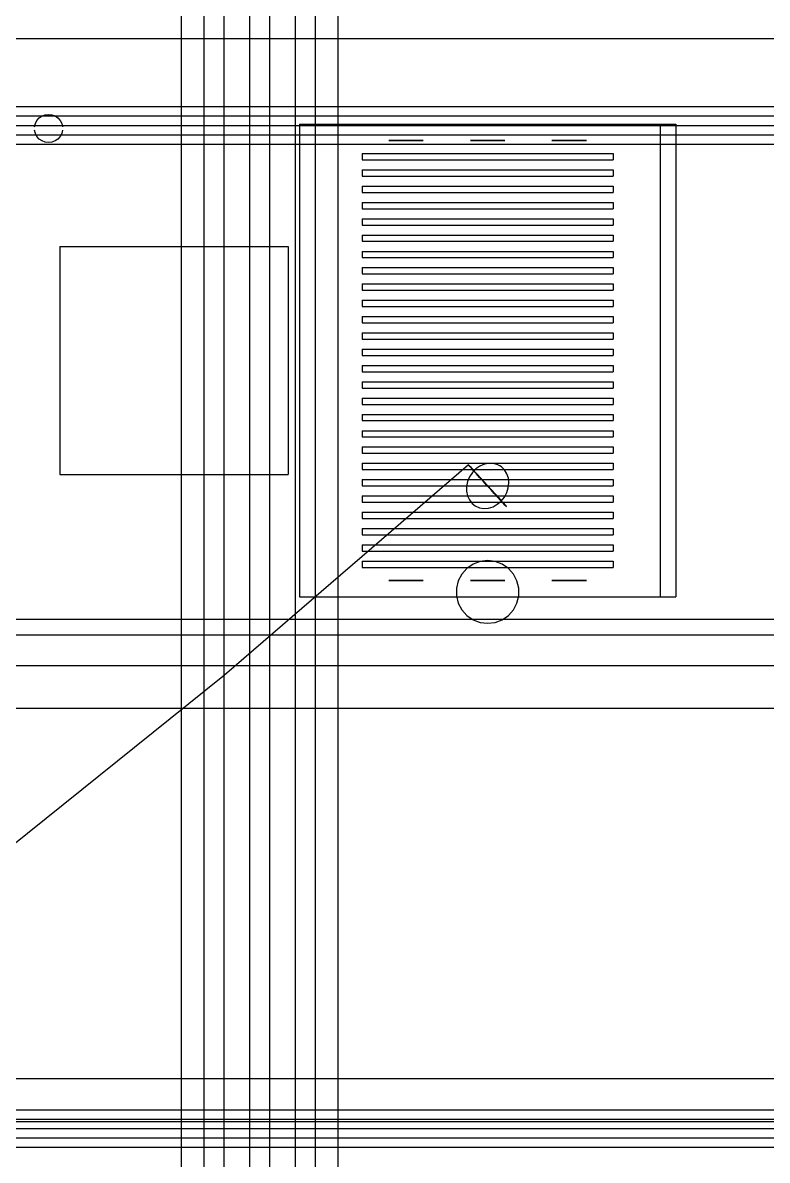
# Model space of a CAD drawing. Header units: millimetres. Extents: x -1355 to 669, y -1138 to 733.
# Drawn here: x -414.01 to -387.89, y -386.41 to -346.5 of the extents above; entities that cross this region are included whole.
import ezdxf

# ---------------------------------------------------------------- set-up
doc = ezdxf.new("R2010")
doc.units = ezdxf.units.MM
doc.layers.add('HIDDEN', color=8, linetype='Continuous')

msp = doc.modelspace()

# ---------------------------------------------------------------- linework, layer by layer
at = {"layer": 'HIDDEN'}
for points in [[(-408.45, -322.448), (-408.45, -391.948)], [(-408.45, -322.448), (-408.45, -391.948)], [(-402.95, -322.448), (-402.95, -391.948)], [(-402.95, -322.448), (-402.95, -391.948)], [(-407.65, -322.948), (-407.65, -391.448)], [(-407.65, -322.948), (-407.65, -391.448)], [(-406.95, -322.948), (-406.95, -391.448)], [(-406.95, -322.948), (-406.95, -391.448)], [(-406.05, -322.948), (-406.05, -391.448)], [(-406.05, -322.948), (-406.05, -391.448)], [(-405.35, -322.948), (-405.35, -391.448)], [(-405.35, -322.948), (-405.35, -391.448)], [(-404.45, -322.948), (-404.45, -391.448)], [(-404.45, -322.948), (-404.45, -391.448)], [(-403.75, -322.948), (-403.75, -391.448)], [(-403.75, -322.948), (-403.75, -391.448)], [(-424, -347.048), (-360, -347.048)], [(-424, -347.048), (-360, -347.048)], [(-432.9, -349.438), (-306.4, -349.438)], [(-432.9, -349.438), (-306.4, -349.438)], [(-432.9, -349.438), (-306.4, -349.438)], [(-432.9, -349.438), (-306.4, -349.438)], [(-432.9, -349.768), (-306.4, -349.768)], [(-432.9, -349.768), (-306.4, -349.768)], [(-413.591, -350.149), (-413.563, -350.033)], [(-413.563, -350.033), (-413.507, -349.927)], [(-413.507, -349.927), (-413.428, -349.838)], [(-413.428, -349.838), (-413.33, -349.77)], [(-413.33, -349.77), (-413.218, -349.728)], [(-413.218, -349.728), (-413.1, -349.713)], [(-413.1, -349.713), (-412.982, -349.728)], [(-412.982, -349.728), (-412.87, -349.77)], [(-412.87, -349.77), (-412.772, -349.838)], [(-412.772, -349.838), (-412.693, -349.927)], [(-412.693, -349.927), (-412.637, -350.033)], [(-412.637, -350.033), (-412.609, -350.149)], [(-432.9, -350.098), (-306.4, -350.098)], [(-432.9, -350.098), (-306.4, -350.098)], [(-432.9, -350.098), (-306.4, -350.098)], [(-432.9, -350.098), (-306.4, -350.098)], [(-432.9, -350.428), (-306.4, -350.428)], [(-432.9, -350.428), (-306.4, -350.428)], [(-413.563, -350.384), (-413.591, -350.268)], [(-413.507, -350.49), (-413.563, -350.384)], [(-412.637, -350.384), (-412.693, -350.49)], [(-412.609, -350.268), (-412.637, -350.384)], [(-404.3, -350.054), (-391.1, -350.054)], [(-404.3, -350.054), (-391.1, -350.054)], [(-404.3, -350.054), (-404.3, -366.642)], [(-404.3, -350.054), (-404.3, -366.642)], [(-403.75, -350.054), (-391.65, -350.054)], [(-403.75, -350.054), (-391.65, -350.054)], [(-403.75, -350.054), (-403.75, -366.642)], [(-403.75, -350.054), (-403.75, -366.642)], [(-391.65, -350.054), (-391.65, -366.642)], [(-391.65, -350.054), (-391.65, -366.642)], [(-391.1, -350.054), (-391.1, -366.642)], [(-391.1, -350.054), (-391.1, -366.642)], [(-432.9, -350.758), (-306.4, -350.758)], [(-432.9, -350.758), (-306.4, -350.758)], [(-432.9, -350.758), (-306.4, -350.758)], [(-432.9, -350.758), (-306.4, -350.758)], [(-413.428, -350.579), (-413.507, -350.49)], [(-413.33, -350.647), (-413.428, -350.579)], [(-413.218, -350.689), (-413.33, -350.647)], [(-413.1, -350.703), (-413.218, -350.689)], [(-412.982, -350.689), (-413.1, -350.703)], [(-412.87, -350.647), (-412.982, -350.689)], [(-412.772, -350.579), (-412.87, -350.647)], [(-412.693, -350.49), (-412.772, -350.579)], [(-401.165, -350.626), (-401.161, -350.626)], [(-401.161, -350.626), (-401.165, -350.626)], [(-401.165, -350.626), (-401.161, -350.626)], [(-401.161, -350.626), (-401.165, -350.626)], [(-401.165, -350.626), (-401.161, -350.626)], [(-401.161, -350.626), (-401.165, -350.626)], [(-401.165, -350.626), (-401.161, -350.626)], [(-401.161, -350.626), (-401.165, -350.626)], [(-401.165, -350.626), (-401.161, -350.626)], [(-401.161, -350.626), (-401.165, -350.626)], [(-401.161, -350.626), (-401.126, -350.626)], [(-401.126, -350.626), (-401.161, -350.626)], [(-401.161, -350.626), (-401.126, -350.626)], [(-401.126, -350.626), (-401.161, -350.626)], [(-401.161, -350.626), (-401.126, -350.626)], [(-401.126, -350.626), (-401.161, -350.626)], [(-401.161, -350.626), (-401.126, -350.626)], [(-401.126, -350.626), (-401.161, -350.626)], [(-401.161, -350.626), (-401.126, -350.626)], [(-401.126, -350.626), (-401.161, -350.626)], [(-401.126, -350.626), (-401.058, -350.626)], [(-401.058, -350.626), (-401.126, -350.626)], [(-401.126, -350.626), (-401.058, -350.626)], [(-401.058, -350.626), (-401.126, -350.626)], [(-401.126, -350.626), (-401.058, -350.626)], [(-401.058, -350.626), (-401.126, -350.626)], [(-401.126, -350.626), (-401.058, -350.626)], [(-401.058, -350.626), (-401.126, -350.626)], [(-401.126, -350.626), (-401.058, -350.626)], [(-401.058, -350.626), (-401.126, -350.626)], [(-401.058, -350.626), (-400.961, -350.626)], [(-400.961, -350.626), (-401.058, -350.626)], [(-401.058, -350.626), (-400.961, -350.626)], [(-400.961, -350.626), (-401.058, -350.626)], [(-401.058, -350.626), (-400.961, -350.626)], [(-400.961, -350.626), (-401.058, -350.626)], [(-401.058, -350.626), (-400.961, -350.626)], [(-400.961, -350.626), (-401.058, -350.626)], [(-401.058, -350.626), (-400.961, -350.626)], [(-400.961, -350.626), (-401.058, -350.626)], [(-400.961, -350.626), (-400.841, -350.626)], [(-400.841, -350.626), (-400.961, -350.626)], [(-400.961, -350.626), (-400.841, -350.626)], [(-400.841, -350.626), (-400.961, -350.626)], [(-400.961, -350.626), (-400.841, -350.626)], [(-400.841, -350.626), (-400.961, -350.626)], [(-400.961, -350.626), (-400.841, -350.626)], [(-400.841, -350.626), (-400.961, -350.626)], [(-400.961, -350.626), (-400.841, -350.626)], [(-400.841, -350.626), (-400.961, -350.626)], [(-400.841, -350.626), (-400.705, -350.626)], [(-400.705, -350.626), (-400.841, -350.626)], [(-400.841, -350.626), (-400.705, -350.626)], [(-400.705, -350.626), (-400.841, -350.626)], [(-400.841, -350.626), (-400.705, -350.626)], [(-400.705, -350.626), (-400.841, -350.626)], [(-400.841, -350.626), (-400.705, -350.626)], [(-400.705, -350.626), (-400.841, -350.626)], [(-400.841, -350.626), (-400.705, -350.626)], [(-400.705, -350.626), (-400.841, -350.626)], [(-400.705, -350.626), (-400.56, -350.626)], [(-400.56, -350.626), (-400.705, -350.626)], [(-400.705, -350.626), (-400.56, -350.626)], [(-400.56, -350.626), (-400.705, -350.626)], [(-400.705, -350.626), (-400.56, -350.626)], [(-400.56, -350.626), (-400.705, -350.626)], [(-400.705, -350.626), (-400.56, -350.626)], [(-400.56, -350.626), (-400.705, -350.626)], [(-400.705, -350.626), (-400.56, -350.626)], [(-400.56, -350.626), (-400.705, -350.626)], [(-400.415, -350.626), (-400.56, -350.626)], [(-400.56, -350.626), (-400.415, -350.626)], [(-400.415, -350.626), (-400.56, -350.626)], [(-400.56, -350.626), (-400.415, -350.626)], [(-400.415, -350.626), (-400.56, -350.626)], [(-400.56, -350.626), (-400.415, -350.626)], [(-400.415, -350.626), (-400.56, -350.626)], [(-400.56, -350.626), (-400.415, -350.626)], [(-400.415, -350.626), (-400.56, -350.626)], [(-400.56, -350.626), (-400.415, -350.626)], [(-400.279, -350.626), (-400.415, -350.626)], [(-400.415, -350.626), (-400.279, -350.626)], [(-400.279, -350.626), (-400.415, -350.626)], [(-400.415, -350.626), (-400.279, -350.626)], [(-400.279, -350.626), (-400.415, -350.626)], [(-400.415, -350.626), (-400.279, -350.626)], [(-400.279, -350.626), (-400.415, -350.626)], [(-400.415, -350.626), (-400.279, -350.626)], [(-400.279, -350.626), (-400.415, -350.626)], [(-400.415, -350.626), (-400.279, -350.626)], [(-400.159, -350.626), (-400.279, -350.626)], [(-400.279, -350.626), (-400.159, -350.626)], [(-400.159, -350.626), (-400.279, -350.626)], [(-400.279, -350.626), (-400.159, -350.626)], [(-400.159, -350.626), (-400.279, -350.626)], [(-400.279, -350.626), (-400.159, -350.626)], [(-400.159, -350.626), (-400.279, -350.626)], [(-400.279, -350.626), (-400.159, -350.626)], [(-400.159, -350.626), (-400.279, -350.626)], [(-400.279, -350.626), (-400.159, -350.626)], [(-400.062, -350.626), (-400.159, -350.626)], [(-400.159, -350.626), (-400.062, -350.626)], [(-400.062, -350.626), (-400.159, -350.626)], [(-400.159, -350.626), (-400.062, -350.626)], [(-400.062, -350.626), (-400.159, -350.626)], [(-400.159, -350.626), (-400.062, -350.626)], [(-400.062, -350.626), (-400.159, -350.626)], [(-400.159, -350.626), (-400.062, -350.626)], [(-400.062, -350.626), (-400.159, -350.626)], [(-400.159, -350.626), (-400.062, -350.626)], [(-399.994, -350.626), (-400.062, -350.626)], [(-400.062, -350.626), (-399.994, -350.626)], [(-399.994, -350.626), (-400.062, -350.626)], [(-400.062, -350.626), (-399.994, -350.626)], [(-399.994, -350.626), (-400.062, -350.626)], [(-400.062, -350.626), (-399.994, -350.626)], [(-399.994, -350.626), (-400.062, -350.626)], [(-400.062, -350.626), (-399.994, -350.626)], [(-399.994, -350.626), (-400.062, -350.626)], [(-400.062, -350.626), (-399.994, -350.626)], [(-399.959, -350.626), (-399.994, -350.626)], [(-399.994, -350.626), (-399.959, -350.626)], [(-399.959, -350.626), (-399.994, -350.626)], [(-399.994, -350.626), (-399.959, -350.626)], [(-399.959, -350.626), (-399.994, -350.626)], [(-399.994, -350.626), (-399.959, -350.626)], [(-399.959, -350.626), (-399.994, -350.626)], [(-399.994, -350.626), (-399.959, -350.626)], [(-399.959, -350.626), (-399.994, -350.626)], [(-399.994, -350.626), (-399.959, -350.626)], [(-399.955, -350.626), (-399.959, -350.626)], [(-399.959, -350.626), (-399.955, -350.626)], [(-399.955, -350.626), (-399.959, -350.626)], [(-399.959, -350.626), (-399.955, -350.626)], [(-399.955, -350.626), (-399.959, -350.626)], [(-399.959, -350.626), (-399.955, -350.626)], [(-399.955, -350.626), (-399.959, -350.626)], [(-399.959, -350.626), (-399.955, -350.626)], [(-399.955, -350.626), (-399.959, -350.626)], [(-399.959, -350.626), (-399.955, -350.626)], [(-398.305, -350.626), (-398.301, -350.626)], [(-398.301, -350.626), (-398.305, -350.626)], [(-398.305, -350.626), (-398.301, -350.626)], [(-398.301, -350.626), (-398.305, -350.626)], [(-398.305, -350.626), (-398.301, -350.626)], [(-398.301, -350.626), (-398.305, -350.626)], [(-398.305, -350.626), (-398.301, -350.626)], [(-398.301, -350.626), (-398.305, -350.626)], [(-398.305, -350.626), (-398.301, -350.626)], [(-398.301, -350.626), (-398.305, -350.626)], [(-398.301, -350.626), (-398.266, -350.626)], [(-398.266, -350.626), (-398.301, -350.626)], [(-398.301, -350.626), (-398.266, -350.626)], [(-398.266, -350.626), (-398.301, -350.626)], [(-398.301, -350.626), (-398.266, -350.626)], [(-398.266, -350.626), (-398.301, -350.626)], [(-398.301, -350.626), (-398.266, -350.626)], [(-398.266, -350.626), (-398.301, -350.626)], [(-398.301, -350.626), (-398.266, -350.626)], [(-398.266, -350.626), (-398.301, -350.626)], [(-398.266, -350.626), (-398.198, -350.626)], [(-398.198, -350.626), (-398.266, -350.626)], [(-398.266, -350.626), (-398.198, -350.626)], [(-398.198, -350.626), (-398.266, -350.626)], [(-398.266, -350.626), (-398.198, -350.626)], [(-398.198, -350.626), (-398.266, -350.626)], [(-398.266, -350.626), (-398.198, -350.626)], [(-398.198, -350.626), (-398.266, -350.626)], [(-398.266, -350.626), (-398.198, -350.626)], [(-398.198, -350.626), (-398.266, -350.626)], [(-398.198, -350.626), (-398.101, -350.626)], [(-398.101, -350.626), (-398.198, -350.626)], [(-398.198, -350.626), (-398.101, -350.626)], [(-398.101, -350.626), (-398.198, -350.626)], [(-398.198, -350.626), (-398.101, -350.626)], [(-398.101, -350.626), (-398.198, -350.626)], [(-398.198, -350.626), (-398.101, -350.626)], [(-398.101, -350.626), (-398.198, -350.626)], [(-398.198, -350.626), (-398.101, -350.626)], [(-398.101, -350.626), (-398.198, -350.626)], [(-398.101, -350.626), (-397.981, -350.626)], [(-397.981, -350.626), (-398.101, -350.626)], [(-398.101, -350.626), (-397.981, -350.626)], [(-397.981, -350.626), (-398.101, -350.626)], [(-398.101, -350.626), (-397.981, -350.626)], [(-397.981, -350.626), (-398.101, -350.626)], [(-398.101, -350.626), (-397.981, -350.626)], [(-397.981, -350.626), (-398.101, -350.626)], [(-398.101, -350.626), (-397.981, -350.626)], [(-397.981, -350.626), (-398.101, -350.626)], [(-397.981, -350.626), (-397.845, -350.626)], [(-397.845, -350.626), (-397.981, -350.626)], [(-397.981, -350.626), (-397.845, -350.626)], [(-397.845, -350.626), (-397.981, -350.626)], [(-397.981, -350.626), (-397.845, -350.626)], [(-397.845, -350.626), (-397.981, -350.626)], [(-397.981, -350.626), (-397.845, -350.626)], [(-397.845, -350.626), (-397.981, -350.626)], [(-397.981, -350.626), (-397.845, -350.626)], [(-397.845, -350.626), (-397.981, -350.626)], [(-397.845, -350.626), (-397.7, -350.626)], [(-397.7, -350.626), (-397.845, -350.626)], [(-397.845, -350.626), (-397.7, -350.626)], [(-397.7, -350.626), (-397.845, -350.626)], [(-397.845, -350.626), (-397.7, -350.626)], [(-397.7, -350.626), (-397.845, -350.626)], [(-397.845, -350.626), (-397.7, -350.626)], [(-397.7, -350.626), (-397.845, -350.626)], [(-397.845, -350.626), (-397.7, -350.626)], [(-397.7, -350.626), (-397.845, -350.626)], [(-397.555, -350.626), (-397.7, -350.626)], [(-397.7, -350.626), (-397.555, -350.626)], [(-397.555, -350.626), (-397.7, -350.626)], [(-397.7, -350.626), (-397.555, -350.626)], [(-397.555, -350.626), (-397.7, -350.626)], [(-397.7, -350.626), (-397.555, -350.626)], [(-397.555, -350.626), (-397.7, -350.626)], [(-397.7, -350.626), (-397.555, -350.626)], [(-397.555, -350.626), (-397.7, -350.626)], [(-397.7, -350.626), (-397.555, -350.626)], [(-397.419, -350.626), (-397.555, -350.626)], [(-397.555, -350.626), (-397.419, -350.626)], [(-397.419, -350.626), (-397.555, -350.626)], [(-397.555, -350.626), (-397.419, -350.626)], [(-397.419, -350.626), (-397.555, -350.626)], [(-397.555, -350.626), (-397.419, -350.626)], [(-397.419, -350.626), (-397.555, -350.626)], [(-397.555, -350.626), (-397.419, -350.626)], [(-397.419, -350.626), (-397.555, -350.626)], [(-397.555, -350.626), (-397.419, -350.626)], [(-397.299, -350.626), (-397.419, -350.626)], [(-397.419, -350.626), (-397.299, -350.626)], [(-397.299, -350.626), (-397.419, -350.626)], [(-397.419, -350.626), (-397.299, -350.626)], [(-397.299, -350.626), (-397.419, -350.626)], [(-397.419, -350.626), (-397.299, -350.626)], [(-397.299, -350.626), (-397.419, -350.626)], [(-397.419, -350.626), (-397.299, -350.626)], [(-397.299, -350.626), (-397.419, -350.626)], [(-397.419, -350.626), (-397.299, -350.626)], [(-397.202, -350.626), (-397.299, -350.626)], [(-397.299, -350.626), (-397.202, -350.626)], [(-397.202, -350.626), (-397.299, -350.626)], [(-397.299, -350.626), (-397.202, -350.626)], [(-397.202, -350.626), (-397.299, -350.626)], [(-397.299, -350.626), (-397.202, -350.626)], [(-397.202, -350.626), (-397.299, -350.626)], [(-397.299, -350.626), (-397.202, -350.626)], [(-397.202, -350.626), (-397.299, -350.626)], [(-397.299, -350.626), (-397.202, -350.626)], [(-397.134, -350.626), (-397.202, -350.626)], [(-397.202, -350.626), (-397.134, -350.626)], [(-397.134, -350.626), (-397.202, -350.626)], [(-397.202, -350.626), (-397.134, -350.626)], [(-397.134, -350.626), (-397.202, -350.626)], [(-397.202, -350.626), (-397.134, -350.626)], [(-397.134, -350.626), (-397.202, -350.626)], [(-397.202, -350.626), (-397.134, -350.626)], [(-397.134, -350.626), (-397.202, -350.626)], [(-397.202, -350.626), (-397.134, -350.626)], [(-397.099, -350.626), (-397.134, -350.626)], [(-397.134, -350.626), (-397.099, -350.626)], [(-397.099, -350.626), (-397.134, -350.626)], [(-397.134, -350.626), (-397.099, -350.626)], [(-397.099, -350.626), (-397.134, -350.626)], [(-397.134, -350.626), (-397.099, -350.626)], [(-397.099, -350.626), (-397.134, -350.626)], [(-397.134, -350.626), (-397.099, -350.626)], [(-397.099, -350.626), (-397.134, -350.626)], [(-397.134, -350.626), (-397.099, -350.626)], [(-397.095, -350.626), (-397.099, -350.626)], [(-397.099, -350.626), (-397.095, -350.626)], [(-397.095, -350.626), (-397.099, -350.626)], [(-397.099, -350.626), (-397.095, -350.626)], [(-397.095, -350.626), (-397.099, -350.626)], [(-397.099, -350.626), (-397.095, -350.626)], [(-397.095, -350.626), (-397.099, -350.626)], [(-397.099, -350.626), (-397.095, -350.626)], [(-397.095, -350.626), (-397.099, -350.626)], [(-397.099, -350.626), (-397.095, -350.626)], [(-395.445, -350.626), (-395.441, -350.626)], [(-395.441, -350.626), (-395.445, -350.626)], [(-395.445, -350.626), (-395.441, -350.626)], [(-395.441, -350.626), (-395.445, -350.626)], [(-395.445, -350.626), (-395.441, -350.626)], [(-395.441, -350.626), (-395.445, -350.626)], [(-395.445, -350.626), (-395.441, -350.626)], [(-395.441, -350.626), (-395.445, -350.626)], [(-395.445, -350.626), (-395.441, -350.626)], [(-395.441, -350.626), (-395.445, -350.626)], [(-395.441, -350.626), (-395.406, -350.626)], [(-395.406, -350.626), (-395.441, -350.626)], [(-395.441, -350.626), (-395.406, -350.626)], [(-395.406, -350.626), (-395.441, -350.626)], [(-395.441, -350.626), (-395.406, -350.626)], [(-395.406, -350.626), (-395.441, -350.626)], [(-395.441, -350.626), (-395.406, -350.626)], [(-395.406, -350.626), (-395.441, -350.626)], [(-395.441, -350.626), (-395.406, -350.626)], [(-395.406, -350.626), (-395.441, -350.626)], [(-395.406, -350.626), (-395.338, -350.626)], [(-395.338, -350.626), (-395.406, -350.626)], [(-395.406, -350.626), (-395.338, -350.626)], [(-395.338, -350.626), (-395.406, -350.626)], [(-395.406, -350.626), (-395.338, -350.626)], [(-395.338, -350.626), (-395.406, -350.626)], [(-395.406, -350.626), (-395.338, -350.626)], [(-395.338, -350.626), (-395.406, -350.626)], [(-395.406, -350.626), (-395.338, -350.626)], [(-395.338, -350.626), (-395.406, -350.626)], [(-395.338, -350.626), (-395.241, -350.626)], [(-395.241, -350.626), (-395.338, -350.626)], [(-395.338, -350.626), (-395.241, -350.626)], [(-395.241, -350.626), (-395.338, -350.626)], [(-395.338, -350.626), (-395.241, -350.626)], [(-395.241, -350.626), (-395.338, -350.626)], [(-395.338, -350.626), (-395.241, -350.626)], [(-395.241, -350.626), (-395.338, -350.626)], [(-395.338, -350.626), (-395.241, -350.626)], [(-395.241, -350.626), (-395.338, -350.626)], [(-395.241, -350.626), (-395.121, -350.626)], [(-395.121, -350.626), (-395.241, -350.626)], [(-395.241, -350.626), (-395.121, -350.626)], [(-395.121, -350.626), (-395.241, -350.626)], [(-395.241, -350.626), (-395.121, -350.626)], [(-395.121, -350.626), (-395.241, -350.626)], [(-395.241, -350.626), (-395.121, -350.626)], [(-395.121, -350.626), (-395.241, -350.626)], [(-395.241, -350.626), (-395.121, -350.626)], [(-395.121, -350.626), (-395.241, -350.626)], [(-395.121, -350.626), (-394.985, -350.626)], [(-394.985, -350.626), (-395.121, -350.626)], [(-395.121, -350.626), (-394.985, -350.626)], [(-394.985, -350.626), (-395.121, -350.626)], [(-395.121, -350.626), (-394.985, -350.626)], [(-394.985, -350.626), (-395.121, -350.626)], [(-395.121, -350.626), (-394.985, -350.626)], [(-394.985, -350.626), (-395.121, -350.626)], [(-395.121, -350.626), (-394.985, -350.626)], [(-394.985, -350.626), (-395.121, -350.626)], [(-394.985, -350.626), (-394.84, -350.626)], [(-394.84, -350.626), (-394.985, -350.626)], [(-394.985, -350.626), (-394.84, -350.626)], [(-394.84, -350.626), (-394.985, -350.626)], [(-394.985, -350.626), (-394.84, -350.626)], [(-394.84, -350.626), (-394.985, -350.626)], [(-394.985, -350.626), (-394.84, -350.626)], [(-394.84, -350.626), (-394.985, -350.626)], [(-394.985, -350.626), (-394.84, -350.626)], [(-394.84, -350.626), (-394.985, -350.626)], [(-394.695, -350.626), (-394.84, -350.626)], [(-394.84, -350.626), (-394.695, -350.626)], [(-394.695, -350.626), (-394.84, -350.626)], [(-394.84, -350.626), (-394.695, -350.626)], [(-394.695, -350.626), (-394.84, -350.626)], [(-394.84, -350.626), (-394.695, -350.626)], [(-394.695, -350.626), (-394.84, -350.626)], [(-394.84, -350.626), (-394.695, -350.626)], [(-394.695, -350.626), (-394.84, -350.626)], [(-394.84, -350.626), (-394.695, -350.626)], [(-394.559, -350.626), (-394.695, -350.626)], [(-394.695, -350.626), (-394.559, -350.626)], [(-394.559, -350.626), (-394.695, -350.626)], [(-394.695, -350.626), (-394.559, -350.626)], [(-394.559, -350.626), (-394.695, -350.626)], [(-394.695, -350.626), (-394.559, -350.626)], [(-394.559, -350.626), (-394.695, -350.626)], [(-394.695, -350.626), (-394.559, -350.626)], [(-394.559, -350.626), (-394.695, -350.626)], [(-394.695, -350.626), (-394.559, -350.626)], [(-394.439, -350.626), (-394.559, -350.626)], [(-394.559, -350.626), (-394.439, -350.626)], [(-394.439, -350.626), (-394.559, -350.626)], [(-394.559, -350.626), (-394.439, -350.626)], [(-394.439, -350.626), (-394.559, -350.626)], [(-394.559, -350.626), (-394.439, -350.626)], [(-394.439, -350.626), (-394.559, -350.626)], [(-394.559, -350.626), (-394.439, -350.626)], [(-394.439, -350.626), (-394.559, -350.626)], [(-394.559, -350.626), (-394.439, -350.626)], [(-394.342, -350.626), (-394.439, -350.626)], [(-394.439, -350.626), (-394.342, -350.626)], [(-394.342, -350.626), (-394.439, -350.626)], [(-394.439, -350.626), (-394.342, -350.626)], [(-394.342, -350.626), (-394.439, -350.626)], [(-394.439, -350.626), (-394.342, -350.626)], [(-394.342, -350.626), (-394.439, -350.626)], [(-394.439, -350.626), (-394.342, -350.626)], [(-394.342, -350.626), (-394.439, -350.626)], [(-394.439, -350.626), (-394.342, -350.626)], [(-394.274, -350.626), (-394.342, -350.626)], [(-394.342, -350.626), (-394.274, -350.626)], [(-394.274, -350.626), (-394.342, -350.626)], [(-394.342, -350.626), (-394.274, -350.626)], [(-394.274, -350.626), (-394.342, -350.626)], [(-394.342, -350.626), (-394.274, -350.626)], [(-394.274, -350.626), (-394.342, -350.626)], [(-394.342, -350.626), (-394.274, -350.626)], [(-394.274, -350.626), (-394.342, -350.626)], [(-394.342, -350.626), (-394.274, -350.626)], [(-394.239, -350.626), (-394.274, -350.626)], [(-394.274, -350.626), (-394.239, -350.626)], [(-394.239, -350.626), (-394.274, -350.626)], [(-394.274, -350.626), (-394.239, -350.626)], [(-394.239, -350.626), (-394.274, -350.626)], [(-394.274, -350.626), (-394.239, -350.626)], [(-394.239, -350.626), (-394.274, -350.626)], [(-394.274, -350.626), (-394.239, -350.626)], [(-394.239, -350.626), (-394.274, -350.626)], [(-394.274, -350.626), (-394.239, -350.626)], [(-394.235, -350.626), (-394.239, -350.626)], [(-394.239, -350.626), (-394.235, -350.626)], [(-394.235, -350.626), (-394.239, -350.626)], [(-394.239, -350.626), (-394.235, -350.626)], [(-394.235, -350.626), (-394.239, -350.626)], [(-394.239, -350.626), (-394.235, -350.626)], [(-394.235, -350.626), (-394.239, -350.626)], [(-394.239, -350.626), (-394.235, -350.626)], [(-394.235, -350.626), (-394.239, -350.626)], [(-394.239, -350.626), (-394.235, -350.626)], [(-402.1, -351.088), (-393.3, -351.088)], [(-402.1, -351.088), (-393.3, -351.088)], [(-402.1, -351.088), (-402.1, -351.308)], [(-402.1, -351.088), (-402.1, -351.308)], [(-393.3, -351.088), (-393.3, -351.308)], [(-393.3, -351.088), (-393.3, -351.308)], [(-402.1, -351.308), (-393.3, -351.308)], [(-402.1, -351.308), (-393.3, -351.308)], [(-402.1, -351.66), (-393.3, -351.66)], [(-402.1, -351.66), (-393.3, -351.66)], [(-402.1, -351.66), (-402.1, -351.88)], [(-402.1, -351.66), (-402.1, -351.88)], [(-402.1, -351.88), (-393.3, -351.88)], [(-402.1, -351.88), (-393.3, -351.88)], [(-393.3, -351.66), (-393.3, -351.88)], [(-393.3, -351.66), (-393.3, -351.88)], [(-402.1, -352.232), (-393.3, -352.232)], [(-402.1, -352.232), (-393.3, -352.232)], [(-402.1, -352.232), (-402.1, -352.452)], [(-402.1, -352.232), (-402.1, -352.452)], [(-393.3, -352.232), (-393.3, -352.452)], [(-393.3, -352.232), (-393.3, -352.452)], [(-402.1, -352.452), (-393.3, -352.452)], [(-402.1, -352.452), (-393.3, -352.452)], [(-402.1, -352.804), (-393.3, -352.804)], [(-402.1, -352.804), (-393.3, -352.804)], [(-402.1, -352.804), (-402.1, -353.024)], [(-402.1, -352.804), (-402.1, -353.024)], [(-393.3, -352.804), (-393.3, -353.024)], [(-393.3, -352.804), (-393.3, -353.024)], [(-402.1, -353.024), (-393.3, -353.024)], [(-402.1, -353.024), (-393.3, -353.024)], [(-402.1, -353.376), (-393.3, -353.376)], [(-402.1, -353.376), (-393.3, -353.376)], [(-402.1, -353.376), (-402.1, -353.596)], [(-402.1, -353.376), (-402.1, -353.596)], [(-402.1, -353.596), (-393.3, -353.596)], [(-402.1, -353.596), (-393.3, -353.596)], [(-393.3, -353.376), (-393.3, -353.596)], [(-393.3, -353.376), (-393.3, -353.596)], [(-402.1, -353.948), (-393.3, -353.948)], [(-402.1, -353.948), (-393.3, -353.948)], [(-402.1, -353.948), (-402.1, -354.168)], [(-402.1, -353.948), (-402.1, -354.168)], [(-393.3, -353.948), (-393.3, -354.168)], [(-393.3, -353.948), (-393.3, -354.168)], [(-412.7, -354.348), (-404.7, -354.348)], [(-412.7, -354.348), (-404.7, -354.348)], [(-412.7, -354.348), (-412.7, -362.348)], [(-412.7, -354.348), (-412.7, -362.348)], [(-404.7, -354.348), (-404.7, -362.348)], [(-404.7, -354.348), (-404.7, -362.348)], [(-402.1, -354.168), (-393.3, -354.168)], [(-402.1, -354.168), (-393.3, -354.168)], [(-402.1, -354.52), (-393.3, -354.52)], [(-402.1, -354.52), (-393.3, -354.52)], [(-402.1, -354.52), (-402.1, -354.74)], [(-402.1, -354.52), (-402.1, -354.74)], [(-402.1, -354.74), (-393.3, -354.74)], [(-402.1, -354.74), (-393.3, -354.74)], [(-393.3, -354.52), (-393.3, -354.74)], [(-393.3, -354.52), (-393.3, -354.74)], [(-402.1, -355.092), (-393.3, -355.092)], [(-402.1, -355.092), (-393.3, -355.092)], [(-402.1, -355.092), (-402.1, -355.312)], [(-402.1, -355.092), (-402.1, -355.312)], [(-393.3, -355.092), (-393.3, -355.312)], [(-393.3, -355.092), (-393.3, -355.312)], [(-402.1, -355.312), (-393.3, -355.312)], [(-402.1, -355.312), (-393.3, -355.312)], [(-402.1, -355.664), (-393.3, -355.664)], [(-402.1, -355.664), (-393.3, -355.664)], [(-402.1, -355.664), (-402.1, -355.884)], [(-402.1, -355.664), (-402.1, -355.884)], [(-402.1, -355.884), (-393.3, -355.884)], [(-402.1, -355.884), (-393.3, -355.884)], [(-393.3, -355.664), (-393.3, -355.884)], [(-393.3, -355.664), (-393.3, -355.884)], [(-402.1, -356.236), (-393.3, -356.236)], [(-402.1, -356.236), (-393.3, -356.236)], [(-402.1, -356.236), (-402.1, -356.456)], [(-402.1, -356.236), (-402.1, -356.456)], [(-393.3, -356.236), (-393.3, -356.456)], [(-393.3, -356.236), (-393.3, -356.456)], [(-402.1, -356.456), (-393.3, -356.456)], [(-402.1, -356.456), (-393.3, -356.456)], [(-402.1, -356.808), (-393.3, -356.808)], [(-402.1, -356.808), (-393.3, -356.808)], [(-402.1, -356.808), (-402.1, -357.028)], [(-402.1, -356.808), (-402.1, -357.028)], [(-393.3, -356.808), (-393.3, -357.028)], [(-393.3, -356.808), (-393.3, -357.028)], [(-402.1, -357.028), (-393.3, -357.028)], [(-402.1, -357.028), (-393.3, -357.028)], [(-402.1, -357.38), (-393.3, -357.38)], [(-402.1, -357.38), (-393.3, -357.38)], [(-402.1, -357.38), (-402.1, -357.6)], [(-402.1, -357.38), (-402.1, -357.6)], [(-402.1, -357.6), (-393.3, -357.6)], [(-402.1, -357.6), (-393.3, -357.6)], [(-393.3, -357.38), (-393.3, -357.6)], [(-393.3, -357.38), (-393.3, -357.6)], [(-402.1, -357.952), (-393.3, -357.952)], [(-402.1, -357.952), (-393.3, -357.952)], [(-402.1, -357.952), (-402.1, -358.172)], [(-402.1, -357.952), (-402.1, -358.172)], [(-393.3, -357.952), (-393.3, -358.172)], [(-393.3, -357.952), (-393.3, -358.172)], [(-402.1, -358.172), (-393.3, -358.172)], [(-402.1, -358.172), (-393.3, -358.172)], [(-402.1, -358.524), (-393.3, -358.524)], [(-402.1, -358.524), (-393.3, -358.524)], [(-402.1, -358.524), (-402.1, -358.744)], [(-402.1, -358.524), (-402.1, -358.744)], [(-402.1, -358.744), (-393.3, -358.744)], [(-402.1, -358.744), (-393.3, -358.744)], [(-393.3, -358.524), (-393.3, -358.744)], [(-393.3, -358.524), (-393.3, -358.744)], [(-402.1, -359.096), (-393.3, -359.096)], [(-402.1, -359.096), (-393.3, -359.096)], [(-402.1, -359.096), (-402.1, -359.316)], [(-402.1, -359.096), (-402.1, -359.316)], [(-393.3, -359.096), (-393.3, -359.316)], [(-393.3, -359.096), (-393.3, -359.316)], [(-402.1, -359.316), (-393.3, -359.316)], [(-402.1, -359.316), (-393.3, -359.316)], [(-402.1, -359.668), (-393.3, -359.668)], [(-402.1, -359.668), (-393.3, -359.668)], [(-402.1, -359.668), (-402.1, -359.888)], [(-402.1, -359.668), (-402.1, -359.888)], [(-402.1, -359.888), (-393.3, -359.888)], [(-402.1, -359.888), (-393.3, -359.888)], [(-393.3, -359.668), (-393.3, -359.888)], [(-393.3, -359.668), (-393.3, -359.888)], [(-402.1, -360.24), (-393.3, -360.24)], [(-402.1, -360.24), (-393.3, -360.24)], [(-402.1, -360.24), (-402.1, -360.46)], [(-402.1, -360.24), (-402.1, -360.46)], [(-393.3, -360.24), (-393.3, -360.46)], [(-393.3, -360.24), (-393.3, -360.46)], [(-402.1, -360.46), (-393.3, -360.46)], [(-402.1, -360.46), (-393.3, -360.46)], [(-402.1, -360.812), (-393.3, -360.812)], [(-402.1, -360.812), (-393.3, -360.812)], [(-402.1, -360.812), (-402.1, -361.032)], [(-402.1, -360.812), (-402.1, -361.032)], [(-393.3, -360.812), (-393.3, -361.032)], [(-393.3, -360.812), (-393.3, -361.032)], [(-402.1, -361.032), (-393.3, -361.032)], [(-402.1, -361.032), (-393.3, -361.032)], [(-402.1, -361.384), (-393.3, -361.384)], [(-402.1, -361.384), (-393.3, -361.384)], [(-402.1, -361.384), (-402.1, -361.604)], [(-402.1, -361.384), (-402.1, -361.604)], [(-402.1, -361.604), (-393.3, -361.604)], [(-402.1, -361.604), (-393.3, -361.604)], [(-393.3, -361.384), (-393.3, -361.604)], [(-393.3, -361.384), (-393.3, -361.604)], [(-402.1, -361.956), (-393.3, -361.956)], [(-402.1, -361.956), (-393.3, -361.956)], [(-402.1, -361.956), (-402.1, -362.176)], [(-402.1, -361.956), (-402.1, -362.176)], [(-397.814, -361.99), (-397.969, -362.057)], [(-397.653, -361.958), (-397.814, -361.99)], [(-397.494, -361.964), (-397.653, -361.958)], [(-397.345, -362.006), (-397.494, -361.964)], [(-397.268, -362.045), (-397.345, -362.006)], [(-393.3, -361.956), (-393.3, -362.176)], [(-393.3, -361.956), (-393.3, -362.176)], [(-412.7, -362.348), (-404.7, -362.348)], [(-412.7, -362.348), (-404.7, -362.348)], [(-398.366, -362.016), (-406.933, -369.39)], [(-402.1, -362.176), (-393.3, -362.176)], [(-402.1, -362.176), (-393.3, -362.176)], [(-398.357, -362.028), (-398.366, -362.016)], [(-398.366, -362.016), (-398.352, -362.029)], [(-398.326, -362.064), (-398.357, -362.028)], [(-398.352, -362.029), (-398.313, -362.07)], [(-398.235, -362.283), (-398.333, -362.431)], [(-398.27, -362.128), (-398.326, -362.064)], [(-398.313, -362.07), (-398.251, -362.137)], [(-398.191, -362.216), (-398.27, -362.128)], [(-398.251, -362.137), (-398.166, -362.228)], [(-398.112, -362.156), (-398.235, -362.283)], [(-398.093, -362.326), (-398.191, -362.216)], [(-398.166, -362.228), (-398.063, -362.339)], [(-397.969, -362.057), (-398.112, -362.156)], [(-397.979, -362.452), (-398.093, -362.326)], [(-398.063, -362.339), (-397.946, -362.467)], [(-397.213, -362.083), (-397.268, -362.045)], [(-397.104, -362.191), (-397.213, -362.083)], [(-397.022, -362.325), (-397.104, -362.191)], [(-396.973, -362.476), (-397.022, -362.325)], [(-402.1, -362.528), (-393.3, -362.528)], [(-402.1, -362.528), (-393.3, -362.528)], [(-402.1, -362.528), (-402.1, -362.748)], [(-402.1, -362.528), (-402.1, -362.748)], [(-402.1, -362.748), (-393.3, -362.748)], [(-402.1, -362.748), (-393.3, -362.748)], [(-398.438, -362.765), (-398.44, -362.935)], [(-398.402, -362.595), (-398.438, -362.765)], [(-398.333, -362.431), (-398.402, -362.595)], [(-397.855, -362.589), (-397.979, -362.452)], [(-397.946, -362.467), (-397.82, -362.605)], [(-397.724, -362.733), (-397.855, -362.589)], [(-397.82, -362.605), (-397.689, -362.749)], [(-397.593, -362.877), (-397.724, -362.733)], [(-397.689, -362.749), (-397.558, -362.893)], [(-396.976, -362.819), (-396.956, -362.648)], [(-396.96, -362.561), (-396.973, -362.476)], [(-396.956, -362.648), (-396.96, -362.561)], [(-393.3, -362.528), (-393.3, -362.748)], [(-393.3, -362.528), (-393.3, -362.748)], [(-402.1, -363.1), (-393.3, -363.1)], [(-402.1, -363.1), (-393.3, -363.1)], [(-402.1, -363.1), (-402.1, -363.32)], [(-402.1, -363.1), (-402.1, -363.32)], [(-398.44, -362.935), (-398.407, -363.096)], [(-398.407, -363.096), (-398.341, -363.24)], [(-397.466, -363.016), (-397.593, -362.877)], [(-397.558, -362.893), (-397.433, -363.031)], [(-397.348, -363.145), (-397.466, -363.016)], [(-397.433, -363.031), (-397.318, -363.159)], [(-397.244, -363.258), (-397.348, -363.145)], [(-397.318, -363.159), (-397.219, -363.27)], [(-397.225, -363.282), (-397.113, -363.144)], [(-397.113, -363.144), (-397.029, -362.987)], [(-397.029, -362.987), (-396.976, -362.819)], [(-393.3, -363.1), (-393.3, -363.32)], [(-393.3, -363.1), (-393.3, -363.32)], [(-402.1, -363.32), (-393.3, -363.32)], [(-402.1, -363.32), (-393.3, -363.32)], [(-398.341, -363.24), (-398.246, -363.362)], [(-398.246, -363.362), (-398.131, -363.452)], [(-398.131, -363.452), (-397.984, -363.516)], [(-397.984, -363.516), (-397.829, -363.54)], [(-397.829, -363.54), (-397.669, -363.528)], [(-397.669, -363.528), (-397.51, -363.479)], [(-397.51, -363.479), (-397.36, -363.396)], [(-397.36, -363.396), (-397.225, -363.282)], [(-397.158, -363.351), (-397.244, -363.258)], [(-397.219, -363.27), (-397.138, -363.36)], [(-397.092, -363.421), (-397.158, -363.351)], [(-397.138, -363.36), (-397.079, -363.428)], [(-397.051, -363.465), (-397.092, -363.421)], [(-397.079, -363.428), (-397.044, -363.468)], [(-397.034, -363.481), (-397.051, -363.465)], [(-397.044, -363.468), (-397.034, -363.481)], [(-402.1, -363.672), (-393.3, -363.672)], [(-402.1, -363.672), (-393.3, -363.672)], [(-402.1, -363.672), (-402.1, -363.892)], [(-402.1, -363.672), (-402.1, -363.892)], [(-402.1, -363.892), (-393.3, -363.892)], [(-402.1, -363.892), (-393.3, -363.892)], [(-393.3, -363.672), (-393.3, -363.892)], [(-393.3, -363.672), (-393.3, -363.892)], [(-402.1, -364.244), (-393.3, -364.244)], [(-402.1, -364.244), (-393.3, -364.244)], [(-402.1, -364.244), (-402.1, -364.464)], [(-402.1, -364.244), (-402.1, -364.464)], [(-393.3, -364.244), (-393.3, -364.464)], [(-393.3, -364.244), (-393.3, -364.464)], [(-402.1, -364.464), (-393.3, -364.464)], [(-402.1, -364.464), (-393.3, -364.464)], [(-402.1, -364.816), (-393.3, -364.816)], [(-402.1, -364.816), (-393.3, -364.816)], [(-402.1, -364.816), (-402.1, -365.036)], [(-402.1, -364.816), (-402.1, -365.036)], [(-402.1, -365.036), (-393.3, -365.036)], [(-402.1, -365.036), (-393.3, -365.036)], [(-393.3, -364.816), (-393.3, -365.036)], [(-393.3, -364.816), (-393.3, -365.036)], [(-402.1, -365.388), (-393.3, -365.388)], [(-402.1, -365.388), (-393.3, -365.388)], [(-402.1, -365.388), (-402.1, -365.608)], [(-402.1, -365.388), (-402.1, -365.608)], [(-398.211, -365.497), (-398.429, -365.647)], [(-398.211, -365.497), (-398.429, -365.647)], [(-397.963, -365.403), (-398.211, -365.497)], [(-397.963, -365.403), (-398.211, -365.497)], [(-397.7, -365.371), (-397.963, -365.403)], [(-397.7, -365.371), (-397.963, -365.403)], [(-397.437, -365.403), (-397.7, -365.371)], [(-397.437, -365.403), (-397.7, -365.371)], [(-397.189, -365.497), (-397.437, -365.403)], [(-397.189, -365.497), (-397.437, -365.403)], [(-396.971, -365.647), (-397.189, -365.497)], [(-396.971, -365.647), (-397.189, -365.497)], [(-393.3, -365.388), (-393.3, -365.608)], [(-393.3, -365.388), (-393.3, -365.608)], [(-402.1, -365.608), (-393.3, -365.608)], [(-402.1, -365.608), (-393.3, -365.608)], [(-398.605, -365.846), (-398.729, -366.081)], [(-398.605, -365.846), (-398.729, -366.081)], [(-398.429, -365.647), (-398.605, -365.846)], [(-398.429, -365.647), (-398.605, -365.846)], [(-396.795, -365.846), (-396.971, -365.647)], [(-396.795, -365.846), (-396.971, -365.647)], [(-396.671, -366.081), (-396.795, -365.846)], [(-396.671, -366.081), (-396.795, -365.846)], [(-401.165, -366.07), (-401.161, -366.07)], [(-401.161, -366.07), (-401.165, -366.07)], [(-401.165, -366.07), (-401.161, -366.07)], [(-401.161, -366.07), (-401.165, -366.07)], [(-401.165, -366.07), (-401.161, -366.07)], [(-401.161, -366.07), (-401.165, -366.07)], [(-401.165, -366.07), (-401.161, -366.07)], [(-401.161, -366.07), (-401.165, -366.07)], [(-401.165, -366.07), (-401.161, -366.07)], [(-401.161, -366.07), (-401.165, -366.07)], [(-401.161, -366.07), (-401.126, -366.07)], [(-401.126, -366.07), (-401.161, -366.07)], [(-401.161, -366.07), (-401.126, -366.07)], [(-401.126, -366.07), (-401.161, -366.07)], [(-401.161, -366.07), (-401.126, -366.07)], [(-401.126, -366.07), (-401.161, -366.07)], [(-401.161, -366.07), (-401.126, -366.07)], [(-401.126, -366.07), (-401.161, -366.07)], [(-401.161, -366.07), (-401.126, -366.07)], [(-401.126, -366.07), (-401.161, -366.07)], [(-401.126, -366.07), (-401.058, -366.07)], [(-401.058, -366.07), (-401.126, -366.07)], [(-401.126, -366.07), (-401.058, -366.07)], [(-401.058, -366.07), (-401.126, -366.07)], [(-401.126, -366.07), (-401.058, -366.07)], [(-401.058, -366.07), (-401.126, -366.07)], [(-401.126, -366.07), (-401.058, -366.07)], [(-401.058, -366.07), (-401.126, -366.07)], [(-401.126, -366.07), (-401.058, -366.07)], [(-401.058, -366.07), (-401.126, -366.07)], [(-401.058, -366.07), (-400.961, -366.07)], [(-400.961, -366.07), (-401.058, -366.07)], [(-401.058, -366.07), (-400.961, -366.07)], [(-400.961, -366.07), (-401.058, -366.07)], [(-401.058, -366.07), (-400.961, -366.07)], [(-400.961, -366.07), (-401.058, -366.07)], [(-401.058, -366.07), (-400.961, -366.07)], [(-400.961, -366.07), (-401.058, -366.07)], [(-401.058, -366.07), (-400.961, -366.07)], [(-400.961, -366.07), (-401.058, -366.07)], [(-400.961, -366.07), (-400.841, -366.07)], [(-400.841, -366.07), (-400.961, -366.07)], [(-400.961, -366.07), (-400.841, -366.07)], [(-400.841, -366.07), (-400.961, -366.07)], [(-400.961, -366.07), (-400.841, -366.07)], [(-400.841, -366.07), (-400.961, -366.07)], [(-400.961, -366.07), (-400.841, -366.07)], [(-400.841, -366.07), (-400.961, -366.07)], [(-400.961, -366.07), (-400.841, -366.07)], [(-400.841, -366.07), (-400.961, -366.07)], [(-400.841, -366.07), (-400.705, -366.07)], [(-400.705, -366.07), (-400.841, -366.07)], [(-400.841, -366.07), (-400.705, -366.07)], [(-400.705, -366.07), (-400.841, -366.07)], [(-400.841, -366.07), (-400.705, -366.07)], [(-400.705, -366.07), (-400.841, -366.07)], [(-400.841, -366.07), (-400.705, -366.07)], [(-400.705, -366.07), (-400.841, -366.07)], [(-400.841, -366.07), (-400.705, -366.07)], [(-400.705, -366.07), (-400.841, -366.07)], [(-400.705, -366.07), (-400.56, -366.07)], [(-400.56, -366.07), (-400.705, -366.07)], [(-400.705, -366.07), (-400.56, -366.07)], [(-400.56, -366.07), (-400.705, -366.07)], [(-400.705, -366.07), (-400.56, -366.07)], [(-400.56, -366.07), (-400.705, -366.07)], [(-400.705, -366.07), (-400.56, -366.07)], [(-400.56, -366.07), (-400.705, -366.07)], [(-400.705, -366.07), (-400.56, -366.07)], [(-400.56, -366.07), (-400.705, -366.07)], [(-400.415, -366.07), (-400.56, -366.07)], [(-400.56, -366.07), (-400.415, -366.07)], [(-400.415, -366.07), (-400.56, -366.07)], [(-400.56, -366.07), (-400.415, -366.07)], [(-400.415, -366.07), (-400.56, -366.07)], [(-400.56, -366.07), (-400.415, -366.07)], [(-400.415, -366.07), (-400.56, -366.07)], [(-400.56, -366.07), (-400.415, -366.07)], [(-400.415, -366.07), (-400.56, -366.07)], [(-400.56, -366.07), (-400.415, -366.07)], [(-400.279, -366.07), (-400.415, -366.07)], [(-400.415, -366.07), (-400.279, -366.07)], [(-400.279, -366.07), (-400.415, -366.07)], [(-400.415, -366.07), (-400.279, -366.07)], [(-400.279, -366.07), (-400.415, -366.07)], [(-400.415, -366.07), (-400.279, -366.07)], [(-400.279, -366.07), (-400.415, -366.07)], [(-400.415, -366.07), (-400.279, -366.07)], [(-400.279, -366.07), (-400.415, -366.07)], [(-400.415, -366.07), (-400.279, -366.07)], [(-400.159, -366.07), (-400.279, -366.07)], [(-400.279, -366.07), (-400.159, -366.07)], [(-400.159, -366.07), (-400.279, -366.07)], [(-400.279, -366.07), (-400.159, -366.07)], [(-400.159, -366.07), (-400.279, -366.07)], [(-400.279, -366.07), (-400.159, -366.07)], [(-400.159, -366.07), (-400.279, -366.07)], [(-400.279, -366.07), (-400.159, -366.07)], [(-400.159, -366.07), (-400.279, -366.07)], [(-400.279, -366.07), (-400.159, -366.07)], [(-400.062, -366.07), (-400.159, -366.07)], [(-400.159, -366.07), (-400.062, -366.07)], [(-400.062, -366.07), (-400.159, -366.07)], [(-400.159, -366.07), (-400.062, -366.07)], [(-400.062, -366.07), (-400.159, -366.07)], [(-400.159, -366.07), (-400.062, -366.07)], [(-400.062, -366.07), (-400.159, -366.07)], [(-400.159, -366.07), (-400.062, -366.07)], [(-400.062, -366.07), (-400.159, -366.07)], [(-400.159, -366.07), (-400.062, -366.07)], [(-399.994, -366.07), (-400.062, -366.07)], [(-400.062, -366.07), (-399.994, -366.07)], [(-399.994, -366.07), (-400.062, -366.07)], [(-400.062, -366.07), (-399.994, -366.07)], [(-399.994, -366.07), (-400.062, -366.07)], [(-400.062, -366.07), (-399.994, -366.07)], [(-399.994, -366.07), (-400.062, -366.07)], [(-400.062, -366.07), (-399.994, -366.07)], [(-399.994, -366.07), (-400.062, -366.07)], [(-400.062, -366.07), (-399.994, -366.07)], [(-399.959, -366.07), (-399.994, -366.07)], [(-399.994, -366.07), (-399.959, -366.07)], [(-399.959, -366.07), (-399.994, -366.07)], [(-399.994, -366.07), (-399.959, -366.07)], [(-399.959, -366.07), (-399.994, -366.07)], [(-399.994, -366.07), (-399.959, -366.07)], [(-399.959, -366.07), (-399.994, -366.07)], [(-399.994, -366.07), (-399.959, -366.07)], [(-399.959, -366.07), (-399.994, -366.07)], [(-399.994, -366.07), (-399.959, -366.07)], [(-399.955, -366.07), (-399.959, -366.07)], [(-399.959, -366.07), (-399.955, -366.07)], [(-399.955, -366.07), (-399.959, -366.07)], [(-399.959, -366.07), (-399.955, -366.07)], [(-399.955, -366.07), (-399.959, -366.07)], [(-399.959, -366.07), (-399.955, -366.07)], [(-399.955, -366.07), (-399.959, -366.07)], [(-399.959, -366.07), (-399.955, -366.07)], [(-399.955, -366.07), (-399.959, -366.07)], [(-399.959, -366.07), (-399.955, -366.07)], [(-398.729, -366.081), (-398.792, -366.338)], [(-398.729, -366.081), (-398.792, -366.338)], [(-398.792, -366.338), (-398.792, -366.603)], [(-398.792, -366.338), (-398.792, -366.603)], [(-398.305, -366.07), (-398.301, -366.07)], [(-398.301, -366.07), (-398.305, -366.07)], [(-398.305, -366.07), (-398.301, -366.07)], [(-398.301, -366.07), (-398.305, -366.07)], [(-398.305, -366.07), (-398.301, -366.07)], [(-398.301, -366.07), (-398.305, -366.07)], [(-398.305, -366.07), (-398.301, -366.07)], [(-398.301, -366.07), (-398.305, -366.07)], [(-398.305, -366.07), (-398.301, -366.07)], [(-398.301, -366.07), (-398.305, -366.07)], [(-398.301, -366.07), (-398.266, -366.07)], [(-398.266, -366.07), (-398.301, -366.07)], [(-398.301, -366.07), (-398.266, -366.07)], [(-398.266, -366.07), (-398.301, -366.07)], [(-398.301, -366.07), (-398.266, -366.07)], [(-398.266, -366.07), (-398.301, -366.07)], [(-398.301, -366.07), (-398.266, -366.07)], [(-398.266, -366.07), (-398.301, -366.07)], [(-398.301, -366.07), (-398.266, -366.07)], [(-398.266, -366.07), (-398.301, -366.07)], [(-398.266, -366.07), (-398.198, -366.07)], [(-398.198, -366.07), (-398.266, -366.07)], [(-398.266, -366.07), (-398.198, -366.07)], [(-398.198, -366.07), (-398.266, -366.07)], [(-398.266, -366.07), (-398.198, -366.07)], [(-398.198, -366.07), (-398.266, -366.07)], [(-398.266, -366.07), (-398.198, -366.07)], [(-398.198, -366.07), (-398.266, -366.07)], [(-398.266, -366.07), (-398.198, -366.07)], [(-398.198, -366.07), (-398.266, -366.07)], [(-398.198, -366.07), (-398.101, -366.07)], [(-398.101, -366.07), (-398.198, -366.07)], [(-398.198, -366.07), (-398.101, -366.07)], [(-398.101, -366.07), (-398.198, -366.07)], [(-398.198, -366.07), (-398.101, -366.07)], [(-398.101, -366.07), (-398.198, -366.07)], [(-398.198, -366.07), (-398.101, -366.07)], [(-398.101, -366.07), (-398.198, -366.07)], [(-398.198, -366.07), (-398.101, -366.07)], [(-398.101, -366.07), (-398.198, -366.07)], [(-398.101, -366.07), (-397.981, -366.07)], [(-397.981, -366.07), (-398.101, -366.07)], [(-398.101, -366.07), (-397.981, -366.07)], [(-397.981, -366.07), (-398.101, -366.07)], [(-398.101, -366.07), (-397.981, -366.07)], [(-397.981, -366.07), (-398.101, -366.07)], [(-398.101, -366.07), (-397.981, -366.07)], [(-397.981, -366.07), (-398.101, -366.07)], [(-398.101, -366.07), (-397.981, -366.07)], [(-397.981, -366.07), (-398.101, -366.07)], [(-397.981, -366.07), (-397.845, -366.07)], [(-397.845, -366.07), (-397.981, -366.07)], [(-397.981, -366.07), (-397.845, -366.07)], [(-397.845, -366.07), (-397.981, -366.07)], [(-397.981, -366.07), (-397.845, -366.07)], [(-397.845, -366.07), (-397.981, -366.07)], [(-397.981, -366.07), (-397.845, -366.07)], [(-397.845, -366.07), (-397.981, -366.07)], [(-397.981, -366.07), (-397.845, -366.07)], [(-397.845, -366.07), (-397.981, -366.07)], [(-397.845, -366.07), (-397.7, -366.07)], [(-397.7, -366.07), (-397.845, -366.07)], [(-397.845, -366.07), (-397.7, -366.07)], [(-397.7, -366.07), (-397.845, -366.07)], [(-397.845, -366.07), (-397.7, -366.07)], [(-397.7, -366.07), (-397.845, -366.07)], [(-397.845, -366.07), (-397.7, -366.07)], [(-397.7, -366.07), (-397.845, -366.07)], [(-397.845, -366.07), (-397.7, -366.07)], [(-397.7, -366.07), (-397.845, -366.07)], [(-397.555, -366.07), (-397.7, -366.07)], [(-397.7, -366.07), (-397.555, -366.07)], [(-397.555, -366.07), (-397.7, -366.07)], [(-397.7, -366.07), (-397.555, -366.07)], [(-397.555, -366.07), (-397.7, -366.07)], [(-397.7, -366.07), (-397.555, -366.07)], [(-397.555, -366.07), (-397.7, -366.07)], [(-397.7, -366.07), (-397.555, -366.07)], [(-397.555, -366.07), (-397.7, -366.07)], [(-397.7, -366.07), (-397.555, -366.07)], [(-397.419, -366.07), (-397.555, -366.07)], [(-397.555, -366.07), (-397.419, -366.07)], [(-397.419, -366.07), (-397.555, -366.07)], [(-397.555, -366.07), (-397.419, -366.07)], [(-397.419, -366.07), (-397.555, -366.07)], [(-397.555, -366.07), (-397.419, -366.07)], [(-397.419, -366.07), (-397.555, -366.07)], [(-397.555, -366.07), (-397.419, -366.07)], [(-397.419, -366.07), (-397.555, -366.07)], [(-397.555, -366.07), (-397.419, -366.07)], [(-397.299, -366.07), (-397.419, -366.07)], [(-397.419, -366.07), (-397.299, -366.07)], [(-397.299, -366.07), (-397.419, -366.07)], [(-397.419, -366.07), (-397.299, -366.07)], [(-397.299, -366.07), (-397.419, -366.07)], [(-397.419, -366.07), (-397.299, -366.07)], [(-397.299, -366.07), (-397.419, -366.07)], [(-397.419, -366.07), (-397.299, -366.07)], [(-397.299, -366.07), (-397.419, -366.07)], [(-397.419, -366.07), (-397.299, -366.07)], [(-397.202, -366.07), (-397.299, -366.07)], [(-397.299, -366.07), (-397.202, -366.07)], [(-397.202, -366.07), (-397.299, -366.07)], [(-397.299, -366.07), (-397.202, -366.07)], [(-397.202, -366.07), (-397.299, -366.07)], [(-397.299, -366.07), (-397.202, -366.07)], [(-397.202, -366.07), (-397.299, -366.07)], [(-397.299, -366.07), (-397.202, -366.07)], [(-397.202, -366.07), (-397.299, -366.07)], [(-397.299, -366.07), (-397.202, -366.07)], [(-397.134, -366.07), (-397.202, -366.07)], [(-397.202, -366.07), (-397.134, -366.07)], [(-397.134, -366.07), (-397.202, -366.07)], [(-397.202, -366.07), (-397.134, -366.07)], [(-397.134, -366.07), (-397.202, -366.07)], [(-397.202, -366.07), (-397.134, -366.07)], [(-397.134, -366.07), (-397.202, -366.07)], [(-397.202, -366.07), (-397.134, -366.07)], [(-397.134, -366.07), (-397.202, -366.07)], [(-397.202, -366.07), (-397.134, -366.07)], [(-397.099, -366.07), (-397.134, -366.07)], [(-397.134, -366.07), (-397.099, -366.07)], [(-397.099, -366.07), (-397.134, -366.07)], [(-397.134, -366.07), (-397.099, -366.07)], [(-397.099, -366.07), (-397.134, -366.07)], [(-397.134, -366.07), (-397.099, -366.07)], [(-397.099, -366.07), (-397.134, -366.07)], [(-397.134, -366.07), (-397.099, -366.07)], [(-397.099, -366.07), (-397.134, -366.07)], [(-397.134, -366.07), (-397.099, -366.07)], [(-397.095, -366.07), (-397.099, -366.07)], [(-397.099, -366.07), (-397.095, -366.07)], [(-397.095, -366.07), (-397.099, -366.07)], [(-397.099, -366.07), (-397.095, -366.07)], [(-397.095, -366.07), (-397.099, -366.07)], [(-397.099, -366.07), (-397.095, -366.07)], [(-397.095, -366.07), (-397.099, -366.07)], [(-397.099, -366.07), (-397.095, -366.07)], [(-397.095, -366.07), (-397.099, -366.07)], [(-397.099, -366.07), (-397.095, -366.07)], [(-396.608, -366.338), (-396.671, -366.081)], [(-396.608, -366.338), (-396.671, -366.081)], [(-396.608, -366.603), (-396.608, -366.338)], [(-396.608, -366.603), (-396.608, -366.338)], [(-395.445, -366.07), (-395.441, -366.07)], [(-395.441, -366.07), (-395.445, -366.07)], [(-395.445, -366.07), (-395.441, -366.07)], [(-395.441, -366.07), (-395.445, -366.07)], [(-395.445, -366.07), (-395.441, -366.07)], [(-395.441, -366.07), (-395.445, -366.07)], [(-395.445, -366.07), (-395.441, -366.07)], [(-395.441, -366.07), (-395.445, -366.07)], [(-395.445, -366.07), (-395.441, -366.07)], [(-395.441, -366.07), (-395.445, -366.07)], [(-395.441, -366.07), (-395.406, -366.07)], [(-395.406, -366.07), (-395.441, -366.07)], [(-395.441, -366.07), (-395.406, -366.07)], [(-395.406, -366.07), (-395.441, -366.07)], [(-395.441, -366.07), (-395.406, -366.07)], [(-395.406, -366.07), (-395.441, -366.07)], [(-395.441, -366.07), (-395.406, -366.07)], [(-395.406, -366.07), (-395.441, -366.07)], [(-395.441, -366.07), (-395.406, -366.07)], [(-395.406, -366.07), (-395.441, -366.07)], [(-395.406, -366.07), (-395.338, -366.07)], [(-395.338, -366.07), (-395.406, -366.07)], [(-395.406, -366.07), (-395.338, -366.07)], [(-395.338, -366.07), (-395.406, -366.07)], [(-395.406, -366.07), (-395.338, -366.07)], [(-395.338, -366.07), (-395.406, -366.07)], [(-395.406, -366.07), (-395.338, -366.07)], [(-395.338, -366.07), (-395.406, -366.07)], [(-395.406, -366.07), (-395.338, -366.07)], [(-395.338, -366.07), (-395.406, -366.07)], [(-395.338, -366.07), (-395.241, -366.07)], [(-395.241, -366.07), (-395.338, -366.07)], [(-395.338, -366.07), (-395.241, -366.07)], [(-395.241, -366.07), (-395.338, -366.07)], [(-395.338, -366.07), (-395.241, -366.07)], [(-395.241, -366.07), (-395.338, -366.07)], [(-395.338, -366.07), (-395.241, -366.07)], [(-395.241, -366.07), (-395.338, -366.07)], [(-395.338, -366.07), (-395.241, -366.07)], [(-395.241, -366.07), (-395.338, -366.07)], [(-395.241, -366.07), (-395.121, -366.07)], [(-395.121, -366.07), (-395.241, -366.07)], [(-395.241, -366.07), (-395.121, -366.07)], [(-395.121, -366.07), (-395.241, -366.07)], [(-395.241, -366.07), (-395.121, -366.07)], [(-395.121, -366.07), (-395.241, -366.07)], [(-395.241, -366.07), (-395.121, -366.07)], [(-395.121, -366.07), (-395.241, -366.07)], [(-395.241, -366.07), (-395.121, -366.07)], [(-395.121, -366.07), (-395.241, -366.07)], [(-395.121, -366.07), (-394.985, -366.07)], [(-394.985, -366.07), (-395.121, -366.07)], [(-395.121, -366.07), (-394.985, -366.07)], [(-394.985, -366.07), (-395.121, -366.07)], [(-395.121, -366.07), (-394.985, -366.07)], [(-394.985, -366.07), (-395.121, -366.07)], [(-395.121, -366.07), (-394.985, -366.07)], [(-394.985, -366.07), (-395.121, -366.07)], [(-395.121, -366.07), (-394.985, -366.07)], [(-394.985, -366.07), (-395.121, -366.07)], [(-394.985, -366.07), (-394.84, -366.07)], [(-394.84, -366.07), (-394.985, -366.07)], [(-394.985, -366.07), (-394.84, -366.07)], [(-394.84, -366.07), (-394.985, -366.07)], [(-394.985, -366.07), (-394.84, -366.07)], [(-394.84, -366.07), (-394.985, -366.07)], [(-394.985, -366.07), (-394.84, -366.07)], [(-394.84, -366.07), (-394.985, -366.07)], [(-394.985, -366.07), (-394.84, -366.07)], [(-394.84, -366.07), (-394.985, -366.07)], [(-394.695, -366.07), (-394.84, -366.07)], [(-394.84, -366.07), (-394.695, -366.07)], [(-394.695, -366.07), (-394.84, -366.07)], [(-394.84, -366.07), (-394.695, -366.07)], [(-394.695, -366.07), (-394.84, -366.07)], [(-394.84, -366.07), (-394.695, -366.07)], [(-394.695, -366.07), (-394.84, -366.07)], [(-394.84, -366.07), (-394.695, -366.07)], [(-394.695, -366.07), (-394.84, -366.07)], [(-394.84, -366.07), (-394.695, -366.07)], [(-394.559, -366.07), (-394.695, -366.07)], [(-394.695, -366.07), (-394.559, -366.07)], [(-394.559, -366.07), (-394.695, -366.07)], [(-394.695, -366.07), (-394.559, -366.07)], [(-394.559, -366.07), (-394.695, -366.07)], [(-394.695, -366.07), (-394.559, -366.07)], [(-394.559, -366.07), (-394.695, -366.07)], [(-394.695, -366.07), (-394.559, -366.07)], [(-394.559, -366.07), (-394.695, -366.07)], [(-394.695, -366.07), (-394.559, -366.07)], [(-394.439, -366.07), (-394.559, -366.07)], [(-394.559, -366.07), (-394.439, -366.07)], [(-394.439, -366.07), (-394.559, -366.07)], [(-394.559, -366.07), (-394.439, -366.07)], [(-394.439, -366.07), (-394.559, -366.07)], [(-394.559, -366.07), (-394.439, -366.07)], [(-394.439, -366.07), (-394.559, -366.07)], [(-394.559, -366.07), (-394.439, -366.07)], [(-394.439, -366.07), (-394.559, -366.07)], [(-394.559, -366.07), (-394.439, -366.07)], [(-394.342, -366.07), (-394.439, -366.07)], [(-394.439, -366.07), (-394.342, -366.07)], [(-394.342, -366.07), (-394.439, -366.07)], [(-394.439, -366.07), (-394.342, -366.07)], [(-394.342, -366.07), (-394.439, -366.07)], [(-394.439, -366.07), (-394.342, -366.07)], [(-394.342, -366.07), (-394.439, -366.07)], [(-394.439, -366.07), (-394.342, -366.07)], [(-394.342, -366.07), (-394.439, -366.07)], [(-394.439, -366.07), (-394.342, -366.07)], [(-394.274, -366.07), (-394.342, -366.07)], [(-394.342, -366.07), (-394.274, -366.07)], [(-394.274, -366.07), (-394.342, -366.07)], [(-394.342, -366.07), (-394.274, -366.07)], [(-394.274, -366.07), (-394.342, -366.07)], [(-394.342, -366.07), (-394.274, -366.07)], [(-394.274, -366.07), (-394.342, -366.07)], [(-394.342, -366.07), (-394.274, -366.07)], [(-394.274, -366.07), (-394.342, -366.07)], [(-394.342, -366.07), (-394.274, -366.07)], [(-394.239, -366.07), (-394.274, -366.07)], [(-394.274, -366.07), (-394.239, -366.07)], [(-394.239, -366.07), (-394.274, -366.07)], [(-394.274, -366.07), (-394.239, -366.07)], [(-394.239, -366.07), (-394.274, -366.07)], [(-394.274, -366.07), (-394.239, -366.07)], [(-394.239, -366.07), (-394.274, -366.07)], [(-394.274, -366.07), (-394.239, -366.07)], [(-394.239, -366.07), (-394.274, -366.07)], [(-394.274, -366.07), (-394.239, -366.07)], [(-394.235, -366.07), (-394.239, -366.07)], [(-394.239, -366.07), (-394.235, -366.07)], [(-394.235, -366.07), (-394.239, -366.07)], [(-394.239, -366.07), (-394.235, -366.07)], [(-394.235, -366.07), (-394.239, -366.07)], [(-394.239, -366.07), (-394.235, -366.07)], [(-394.235, -366.07), (-394.239, -366.07)], [(-394.239, -366.07), (-394.235, -366.07)], [(-394.235, -366.07), (-394.239, -366.07)], [(-394.239, -366.07), (-394.235, -366.07)], [(-404.3, -366.642), (-391.1, -366.642)], [(-404.3, -366.642), (-391.1, -366.642)], [(-403.75, -366.642), (-391.65, -366.642)], [(-403.75, -366.642), (-391.65, -366.642)], [(-398.792, -366.603), (-398.729, -366.861)], [(-398.792, -366.603), (-398.729, -366.861)], [(-396.671, -366.861), (-396.608, -366.603)], [(-396.671, -366.861), (-396.608, -366.603)], [(-398.729, -366.861), (-398.605, -367.096)], [(-398.729, -366.861), (-398.605, -367.096)], [(-398.605, -367.096), (-398.429, -367.294)], [(-398.605, -367.096), (-398.429, -367.294)], [(-396.971, -367.294), (-396.795, -367.096)], [(-396.971, -367.294), (-396.795, -367.096)], [(-396.795, -367.096), (-396.671, -366.861)], [(-396.795, -367.096), (-396.671, -366.861)], [(-432.9, -367.423), (-386.15, -367.423)], [(-432.9, -367.423), (-386.15, -367.423)], [(-398.429, -367.294), (-398.211, -367.445)], [(-398.429, -367.294), (-398.211, -367.445)], [(-398.211, -367.445), (-397.963, -367.539)], [(-398.211, -367.445), (-397.963, -367.539)], [(-397.963, -367.539), (-397.7, -367.571)], [(-397.963, -367.539), (-397.7, -367.571)], [(-397.7, -367.571), (-397.437, -367.539)], [(-397.7, -367.571), (-397.437, -367.539)], [(-397.437, -367.539), (-397.189, -367.445)], [(-397.437, -367.539), (-397.189, -367.445)], [(-397.189, -367.445), (-396.971, -367.294)], [(-397.189, -367.445), (-396.971, -367.294)], [(-432.9, -367.973), (-386.15, -367.973)], [(-432.9, -367.973), (-386.15, -367.973)], [(-475, -369.048), (-64, -369.048)], [(-475, -369.048), (-64, -369.048)], [(-406.933, -369.39), (-418.852, -378.972)], [(-475, -370.548), (-64, -370.548)], [(-475, -370.548), (-64, -370.548)], [(-475, -383.548), (-64, -383.548)], [(-475, -383.548), (-64, -383.548)], [(-432.9, -384.638), (-306.4, -384.638)], [(-432.9, -384.638), (-306.4, -384.638)], [(-432.9, -384.638), (-306.4, -384.638)], [(-432.9, -384.638), (-306.4, -384.638)], [(-475, -385.048), (-64, -385.048)], [(-475, -385.048), (-64, -385.048)], [(-432.9, -384.968), (-306.4, -384.968)], [(-432.9, -384.968), (-306.4, -384.968)], [(-432.9, -385.298), (-306.4, -385.298)], [(-432.9, -385.298), (-306.4, -385.298)], [(-432.9, -385.298), (-306.4, -385.298)], [(-432.9, -385.298), (-306.4, -385.298)], [(-432.9, -385.628), (-306.4, -385.628)], [(-432.9, -385.628), (-306.4, -385.628)], [(-432.9, -385.958), (-306.4, -385.958)], [(-432.9, -385.958), (-306.4, -385.958)], [(-432.9, -385.958), (-306.4, -385.958)], [(-432.9, -385.958), (-306.4, -385.958)]]:
    msp.add_lwpolyline(points, dxfattribs=at)

doc.saveas('drawing.dxf')
